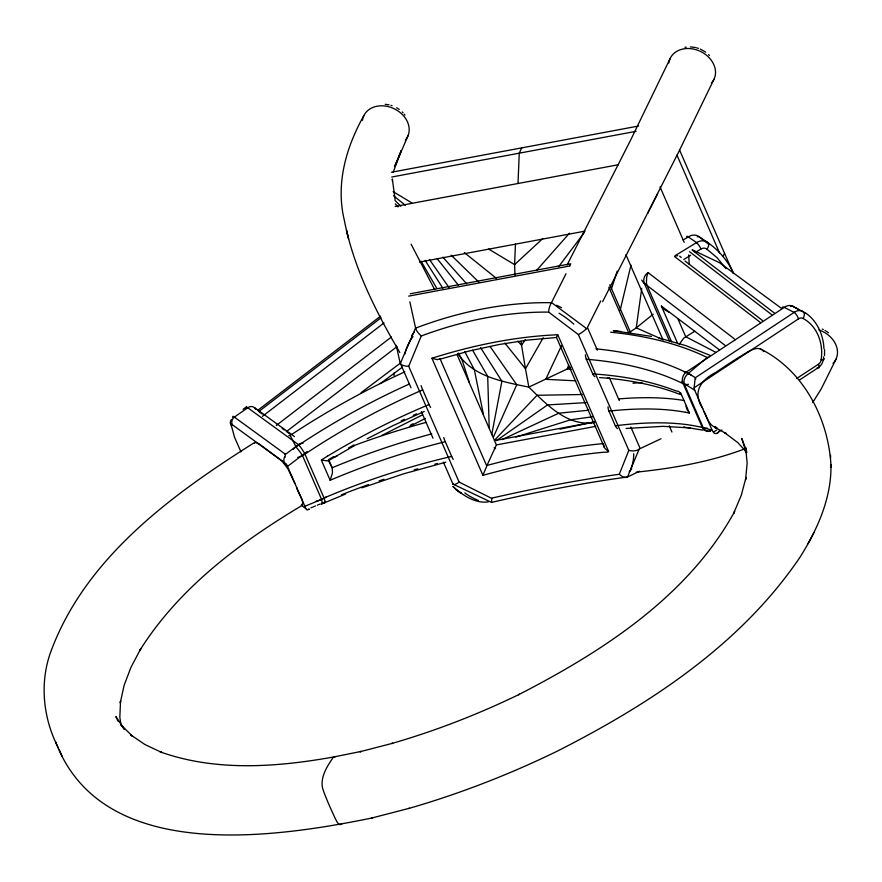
<?xml version="1.0" encoding="UTF-8"?>
<svg xmlns="http://www.w3.org/2000/svg" width="882" height="882" viewBox="0 0 882 882"><rect width="100%" height="100%" fill="white"/><g stroke="black" fill="none" stroke-linecap="round" stroke-linejoin="round"><path stroke-width="1.32" d="M824.527 355.6L824.571 349.658M515.452 244.005L514.592 264.644L515.022 275.283M517.999 183.445L519.266 153.17L521.78 147.856M284.974 457.493L285.305 455.013M830.954 464.792C831.605 497.911 817.482 529.321 800.239 556.862C741.222 644.367 650.001 704.101 557.336 751.122L556.399 751.585C509.112 774.55 459.974 793.646 409.48 808.254L408.575 808.485M254.534 443.381L255.526 442.224L259.529 444.241L282.152 461.121L287.896 468.728L294.82 483.27M603.795 444.947C602.77 449.633 614.004 452.698 603.872 452.201A339.372 122.168 -20.5 0 0 488.463 473.799L482.906 475.299L431.937 358.279L437.395 356.56A339.372 179.84 -26.8 0 1 552.805 334.995L557.755 334.741L608.734 451.76M491.517 502.211L491.803 499.168M823.645 356.813L823.501 358.401A10.749 9.14 -72.6 0 1 818.231 367.684L799.687 379.877M393.978 375.578L394.21 372.888M491.869 498.462L459.125 482.101L408.686 366.328L421.276 335.965A323.859 221.878 -35.5 0 1 548.67 312.118L578.383 334.587L628.822 450.371L619.285 474.273A323.859 51.718 -14.7 0 0 491.913 498.087M796.633 378.499L818.309 364.343A5.501 4.597 -63.8 0 0 821.142 359.702C823.579 344.079 817.702 326.406 803.204 318.545A5.501 4.597 -63.8 0 0 798.486 318.854L694.145 387.76A7.872 6.593 -63.4 0 0 694.729 390.285L712.083 430.096A7.872 6.582 -64.2 0 0 713.472 432.092L713.516 432.147M641.732 288.337L636.242 327.883L629.649 332.271M491.737 434.65L501.902 381.211L480.503 347.53M620.09 310.541L630.983 265.085M393.251 172.222L401.233 150.513L394.728 166.533L407.925 136.015M695.126 378.367L694.145 387.76M611.27 289.395L617.202 271.105M556.553 337.211L557.755 334.741M679.162 344.41L683.715 338.159L694.829 331.191M639.108 449.192L627.499 476.975L639.682 471.231M568.692 365.17L567.159 369.007L528.836 387.11C503.479 381.851 472.884 376.812 457.791 353.462M394.728 166.533L396.216 162.883M400.329 363.439L415.576 327.994L409.854 301.876M301.324 505.132C306.021 502.795 297.234 492.09 296.782 487.768M586.343 359.217L592.737 373.902A343.804 174.967 -20.4 0 1 676.141 390.969C680.981 391.123 679.195 393.824 681.367 394.739M695.347 377.717L794.153 312.404A10.749 8.445 -63.5 0 1 803.116 311.5A6.141 3.319 -62.4 0 1 803.149 318.512M493.567 436.689L516.742 384.75L489.973 346.339M327.509 456.159L321.302 459.974L330.144 480.26L332.448 472.961L332.282 468.011M457.063 354.652L496.39 444.925L486.996 465.431A345.457 124.891 -20.6 0 1 603.09 443.602M363.781 115.751C346.042 147.349 335.59 183.919 344.278 220.037C353.45 267.433 375.589 311.192 399.811 352.513M561.514 345.634L545.749 379.326L575.847 380.837M647.895 272.792L646.627 277.422L646.44 282.957A8.236 7.067 -56.9 0 0 647.024 285.437L671.61 341.852M670.177 58.455L630.432 140.503L567.104 264.942M723.273 255.912L724.53 253.255M714.045 79.126L678.853 151.616L602.638 301.666M836.037 359.128L821.263 388.852L812.664 402.6M565.99 273.762L551.526 302.57L586.585 328.6M600.73 300.949L587.423 327.431L597.323 350.143M647.686 213.378L657.674 193.632M808.011 543.742L813.954 532.552M482.906 475.299L486.798 466.049L440.041 358.72L437.318 359.658L431.937 358.279M543.246 337.696L525.474 368.786L528.836 387.11C546.421 404.265 567.644 427.097 594.578 422.522M411.453 335.744L414.485 331.853M525.297 339.526L521.549 345.292L525.474 368.786L504.857 343.076M631.766 468.926L629.208 471.815M558.681 266.64L584.248 232.594M308.821 509.002L307.796 509.884A8.666 2.844 -89.6 0 1 305.701 508.241M718.643 432.356L717.353 433.294M536.741 270.212L569.529 233.135M342.073 823.656C338.92 827.162 336.648 820.966 335.347 818.705C331.07 809.511 326.858 800.272 323.396 790.735C318.843 778.861 327.035 766.304 333.55 756.999L361.278 751.398L359.922 751.751L392.711 743.261L391.817 743.493C435.686 730.803 478.364 714.222 519.432 694.277L518.506 694.74C602.571 651.522 687.971 596.519 734.64 511.527L733.626 513.423L741.343 495.1L746.007 477.482L745.577 479.764L747.153 463.094L745.632 447.45L746.315 452.819L741.729 438.42L746.657 451.242M494.438 440.339L537.017 395.29L582.274 394.508M542.717 238.603L514.592 264.644L488.65 249.055M595.967 348.842A353.032 183.566 -19.8 0 1 688.192 373.527L707.132 357.464L708.654 357.21M653.176 314.201L636.242 327.883L661.412 338.975M262.439 416.326L384.012 322.911M391.376 337.034L276.309 425.444A8.125 2.359 57.7 0 1 276.507 425.554M286.253 431.728L396.977 346.648M257.434 410.582L380.627 316.131M258.933 411.409L381.046 317.807M361.091 392.666L400.615 362.943M380.329 383.549L402.413 367.132M303.033 443.37A5.976 5.083 -59.1 0 0 298.48 444.682L285.514 454.318L234.369 417.098A10.749 1.676 57.2 0 0 232.848 417.495M234.369 417.098L247.732 407.749A6.064 5.446 -56.9 0 1 255.879 409.435A5.524 1.268 59.7 0 0 255.372 409.171M496.379 440.68L547.524 404.926L586.001 402.633M243.101 409.281L246.321 407.032M710.242 430.769A7.916 6.714 -77.6 0 1 702.359 427.594L682.756 382.678A7.916 5.998 -64.5 0 1 686.185 372.16L784.274 307.399A10.805 8.467 -63.8 0 1 792.918 306.275A6.163 3.374 -64.2 0 0 790.713 306.539M713.461 432.103L716.757 430.008M721.906 430.041L718.532 431.772M675.072 255.714L696.571 242.572A12.072 9.911 -56.7 0 1 707.937 242.671C718.808 250.312 727.76 260.73 733.35 272.814M683.726 259.551L690.628 255.317M254.722 442.444C171.935 494.57 83.9 558.527 49.855 654.389C39.558 685.336 43.593 719.536 58.521 748.267M683.12 239.97L690.341 235.781A12.15 9.978 -56.8 0 1 698.202 236.122L708.257 243.917M706.901 249.165A6.075 5.204 -57.4 0 0 701.036 248.978L695.248 252.506M302.713 505.066C240.18 542.342 179.377 587.566 140.073 650.001L140.855 648.59L130.966 667.321L124.086 685.468L120.261 702.866L120.558 700.87L119.831 717.275L121.01 724.938M329.229 460.217L354.399 445.642M570.643 367.166L567.159 369.007L571.249 369.437M367.199 438.707L393.096 425.598L424.242 411.453M382.082 435.311L422.489 414.86M410.604 425.036L413.063 423.801M409.446 426.513L425.378 418.454M661.015 438.751L640.189 448.563L630.851 427.108M502.023 439.611L558.67 413.228L588.691 410.218M321.71 503.942L345.579 494.041M330.144 480.26L336.792 477.471A343.804 152.52 -18.1 0 1 445.278 441.706L451.683 456.38M310.938 507.789L311.853 507.426M312.757 507.051L313.661 506.676M314.576 506.301L315.491 505.937M317.311 505.199L318.226 504.835M319.141 504.471L320.056 504.107M324.212 498.33L304.852 506.257L287.51 466.435L304.643 453.392L324.212 498.33A7.916 1.599 67.2 0 1 323.716 502.619L321.897 503.379M361.874 487.845L403.482 473.866L445.785 462.201M743.427 449.346C709.062 462.157 672.624 468.375 636.275 472.168M515.816 437.097L570.632 419.788L592.351 416.811M439.853 359.217L469.378 350.97L498.87 344.553L527.69 340.066L555.561 337.586M288.8 435.741L290.156 435.454A379.359 169.917 -30 0 1 404.783 371.884M55.588 741.685C101.463 863.787 273.387 838.043 371.399 818.121L372.755 817.768M488.242 501.913C475.2 503.732 462.212 495.056 453.017 486.489M371.399 818.121L409.48 808.254M559.993 429.17L594.677 421.883M391.542 172.222L638.601 126.016M391.707 177.028L636.076 131.319M395.18 206.476L618.238 164.758M419.49 262.097L585.086 231.128M569.783 263.927L410.24 293.761M408.653 296.12L569.849 265.967M495.541 440.427L594.336 421.96M496.39 444.925L595.758 426.337M684.983 47.33L686.207 47.132M626.121 428.465L663.01 426.337L690.033 427.924L683.594 427.219L684.928 427.362M690.441 46.9L695.446 47.518M385.225 104.296L389.039 104.826M599.595 377.573L608.326 378.257L607.334 378.158C631.942 380.539 656.462 385.335 679.592 394.243M716.923 427.605C709.205 426.634 707.199 417.407 704.09 411.596M613.332 330.706L651.522 336.395M613.64 330.739L621.248 331.544M688.677 427.781L703.009 430.195M817.228 367.573L818.264 367.75A6.064 1.676 52.2 0 0 818.342 364.365M685.435 412.258L689.448 413.063L680.606 392.766M702.326 427.616L711.763 429.997M658.733 337.971L685.953 345.667L710.418 355.49M321.577 460.04L327.255 460.9L328.754 459.919L332.316 468.088M763.867 351.675C759.06 345.094 750.659 350.209 745.378 353.373C735.368 359.338 725.654 365.787 715.975 372.27C700.407 380.263 692.05 392.435 702.811 408.653M696.559 47.793L698.456 48.367M390.98 105.344L392.06 105.675M668.942 312.184L664.874 309.869L661.401 306.109L719.403 349.856M556.652 305.26L561.514 307.675M452.852 484.031L491.55 502.398A332.371 55.235 -14.9 0 1 627.389 477.019M700.341 49.083L705.622 52.082M692.337 249.815L719.58 262.759L781.176 308.149M822.311 329.096L823.27 329.548M334.873 757.164L333.55 756.999C276.485 767.241 215.66 771.717 160.116 751.839L161.935 752.555L144.968 744.551L130.712 734.86L132.476 736.227L121.088 724.971L124.285 729.216L115.873 716.526L118.243 721.476M794.153 312.404L784.274 307.399A6.064 2.205 60.5 0 0 782.102 308.16M495.563 448.574L494.052 447.791M715.875 352.37L685.711 336.715L678.148 319.35M714.53 427.153L726.294 433.58L724.409 432.544L737.859 442.654L746.69 452.378M760.196 348.809C804.075 370.363 829.113 419.887 831.064 467.339M825.034 330.474L825.916 330.971M396.668 107.769L397.55 108.277M686.185 372.138L695.369 377.672M682.756 382.678L694.74 390.274M393.118 191.637L411.982 202.981M796.049 308.204L792.885 306.352L805.707 313.297M647.024 285.426L643.529 282.736L641.699 280.101M826.721 331.522L828.441 332.779M398.355 108.817L399.226 109.401M696.571 242.572L688.192 236.872A5.998 1.433 58.8 0 0 686.692 237.015M305.657 508.429L302.317 506.048M254.523 407.66L291.336 434.297M259.021 411.707L262.186 413.978M234.347 417.065A6.064 5.468 -59.6 0 0 232.319 424.727L286.319 464.031A7.872 1.841 59.6 0 1 287.565 466.479M282.174 428.42L284.269 429.942M287.422 432.224L290.564 434.517M292.394 435.069L294.489 436.601M298.458 444.66L247.732 407.749A10.805 1.643 57.3 0 0 246.199 407.936M692.183 250.047L774.418 313.088M689.515 251.668L771.75 314.709M685.071 261.061L762.489 320.519M760.736 322.724L674.598 256.574A6.086 5.215 -57.3 0 1 677.696 255.725M734.221 338.765L648.083 272.615A8.125 6.957 -57.3 0 0 644.334 283.331L669.449 341.058M644.312 283.354L724.993 345.314M393.548 195.782L405.345 205.252M464.318 252.583L496.489 278.403M394.96 200.457L400.88 206.212M451.176 255.174L478.794 282.064M402.225 111.959L403.03 112.742M708.61 54.64L709.415 55.434M453.139 486.632L456.633 490.116M689.448 413.063L687.056 409.7L685.998 406.128M395.29 203.863L398.036 206.939M442.863 257.158L466.655 283.806M517.888 341.191L521.549 345.292L521.03 341.367M746.767 452.367L745.069 450.404L746.459 452.786M436.976 258.47L458.453 285.25M404.276 114.197L404.992 115.101M429.358 259.363L449.037 287.598M725.941 268.569L717.331 257.974L706.912 249.154A6.053 3.109 -51 0 0 707.948 242.66L699.382 236.905A5.954 3.065 -52.5 0 0 697.265 236.795M425.157 260.433L442.874 288.304M421.001 261.083L436.822 288.414M472.576 350.198L487.702 376.338L489.201 427.748M434.65 289.605L411.089 244.138M464.704 351.51L474.329 369.723L483.391 414.286M328.633 459.687L328.611 459.643A351.532 157.525 -28.9 0 1 333.804 456.523M328.567 460.834L328.92 461.529M329.284 462.212L332.15 467.769A351.532 155.993 -18.2 0 1 431.739 433.878M290.156 435.454L296.065 446.865A353.032 158.121 -30 0 1 409.457 383.968M240.984 451.893L234.645 437.527L231.316 425.51A5.501 1.268 59.7 0 1 232.319 424.749M458.607 353.032L462.223 360.429L469.411 382.645M59.337 750.009L62.258 756.58M556.498 337.453L604.357 447.317M679.449 149.764L733.328 273.453M676.924 155.078L719.811 253.52M660.045 186.918L684.2 242.363M661.401 306.109L677.74 343.605M688.225 373.648A8.059 6.053 -61.8 0 0 684.377 384.309L703.252 427.715A345.259 127.262 -27.1 0 0 615.316 425.808L608.944 411.089A8.103 5.071 -89.8 0 1 608.04 406.834M625.933 254.722L663.121 340.099M609.804 284.765L630.685 332.79M608.856 287.223L628.601 332.547M669.195 425.719L671.93 432.015M609.418 377.904L619.307 400.615M421.089 385.61A8.07 1.246 70.9 0 0 422.687 389.811L429.082 404.518A8.103 1.246 70.9 0 0 430.603 407.462M410.99 387.727L399.987 362.491L396.238 345.336M421.431 411.696L432.974 438.189M443.414 462.168L452.764 483.612M296.462 447.549A8.059 0.948 54.8 0 1 302.548 455.74L321.456 499.124M348.644 239.132L346.494 230.4L348.225 237.467M395.081 199.519L392.347 178.947L392.457 181.449M688.666 254.887L689.228 264.346M830.502 455.211L830.612 457.78M823.634 358.412A6.141 1.213 8.4 0 1 821.087 359.68M796.214 307.928A55.577 46.481 -63.8 0 1 799.864 310.585M794.12 312.305A6.064 2.15 61.6 0 1 798.519 318.865M805.817 313.121A54.552 45.621 -63.8 0 1 823.964 348.71M702.425 427.55A6.295 2.756 -23.1 0 1 701.377 426.513M684.432 372.623A5.976 1.643 58.2 0 1 686.196 372.171M682.833 382.612A6.295 2.889 -24 0 1 681.775 381.509M718.687 431.243A11.885 4.84 83.2 0 1 718.422 431.728M717.22 433.029A8.666 4.09 67.7 0 1 713.527 432.665M695.622 379.282A11.885 4.454 84.3 0 1 695.788 378.632M679.614 256.221A6.086 5.215 -57.3 0 1 681.235 257.599M734.673 340A8.125 6.957 -57.3 0 1 735.158 339.669M696.637 242.737A6.053 1.488 58 0 1 701.014 248.967M688.169 373.505A8.07 3.98 50 0 1 691.378 375.291M610.664 332.205A379.359 197.259 -19.8 0 1 707.144 357.464M586.321 359.25A345.259 180.093 -19.7 0 1 684.366 384.332M688.511 384.298A8.07 3.539 -22.2 0 1 684.487 384.243M706.956 428.035A8.07 3.682 -24.9 0 1 703.141 427.792M710.473 431.265A8.059 6.968 -78.1 0 1 703.285 427.693M586.354 359.206A8.07 5.049 -89.8 0 1 585.439 354.873M715.357 426.469A8.07 3.969 49.9 0 1 715.39 428.2M608.933 411.1A343.804 131.616 -26.5 0 1 685.424 412.269M618.503 398.94A351.532 135.111 -26.4 0 1 683.826 400.461M632.989 383.229A377.165 144.979 -26.4 0 1 642.03 382.545M617.576 428.641A8.07 5.049 -89.8 0 1 615.349 425.763M594.931 376.735A8.103 5.071 -89.8 0 1 592.748 373.891M293.166 449.5A8.07 7.221 -28.4 0 1 296.054 446.843M302.548 455.74A345.259 154.626 -30.2 0 1 422.687 389.844M302.416 455.619A8.07 3.44 -23.8 0 1 297.741 457.372M321.577 499.245A8.07 3.782 -23.3 0 1 316.109 501.119M321.158 503.964A8.059 1.863 68 0 0 321.445 499.113A345.259 152.729 -16.9 0 1 451.683 456.413A8.07 1.246 70.9 0 0 453.227 459.379M348.5 448.012A351.532 157.525 -28.9 0 1 353.792 445.046M401.222 420.813A351.532 157.525 -28.9 0 1 404.496 419.292M413.228 415.323A351.532 157.525 -28.9 0 1 416.513 413.856M445.278 441.684A8.103 1.246 70.9 0 1 443.712 437.56M334.62 457.019A383.802 170.38 -18.3 0 1 337.023 456.06M352.205 446.248A377.165 167.382 -18.2 0 1 425.995 422.412M327.52 456.17A343.804 154.063 -29 0 1 429.082 404.529M341.367 494.824A353.032 156.246 -17.1 0 1 368.4 484.615M379.139 480.877A353.032 156.246 -17.1 0 1 383.935 479.257M414.154 469.841A353.032 156.246 -17.1 0 1 417.803 468.794M434.881 464.141A353.032 156.246 -17.1 0 1 437.329 463.513M304.808 506.224A7.872 1.786 59.9 0 1 305.591 508.319M325.557 501.417A5.976 5.083 -59.1 0 1 323.716 502.619M326.56 496.61A6.295 2.756 -23.2 0 1 324.179 498.297M298.447 444.638A7.916 0.882 56.7 0 1 304.632 453.381A6.295 2.889 -23.9 0 0 307.068 451.518M309.306 509.146A11.885 4.862 75.6 0 1 308.965 509.421M284.71 464.571A8.666 6.185 67.1 0 1 284.478 457.063M284.853 454.23A11.885 5.215 74.3 0 1 285.107 453.646M231.382 425.466A6.141 5.237 -6.6 0 1 231.492 419.446M586.629 328.589A8.533 1.731 -38.6 0 1 578.46 334.498M639.185 449.236A8.533 5.413 -4.3 0 1 628.888 450.294M459.114 482.046A8.533 3.065 -45.2 0 1 452.775 484.108M408.675 366.262A8.533 4.079 -0.5 0 1 400.208 363.45M627.422 477.129A8.666 6.108 55.1 0 1 619.362 474.185M415.609 328.115A332.371 226.255 -35.2 0 1 551.448 302.702M548.615 312.217A8.666 2.822 -70 0 1 551.404 302.603M421.287 335.932A8.666 3.517 48 0 1 415.499 328.071M569.849 265.725A6.229 1.29 -80.7 0 1 570.786 263.85M478.287 500.458A61.299 54.486 8 0 1 464.781 492.928M818.959 329.956A24.266 19.305 25.5 0 1 833.038 363.406M633.706 453.723A61.299 42.964 41.9 0 1 631.038 468.474M668.821 63.008A24.266 19.294 25.4 0 1 700.297 51.332A24.266 19.294 25.4 0 1 711.41 83.073M559.023 313.231A61.299 40.307 35.9 0 1 573.84 324.19M362.458 120.305A24.266 19.305 25.3 0 1 393.681 108.497A24.266 19.305 25.3 0 1 405.378 140.006M404.761 354.222A61.299 51.829 3.1 0 1 412.997 336.582M461.209 493.258L456.468 489.951L461.209 493.258"/></g></svg>
